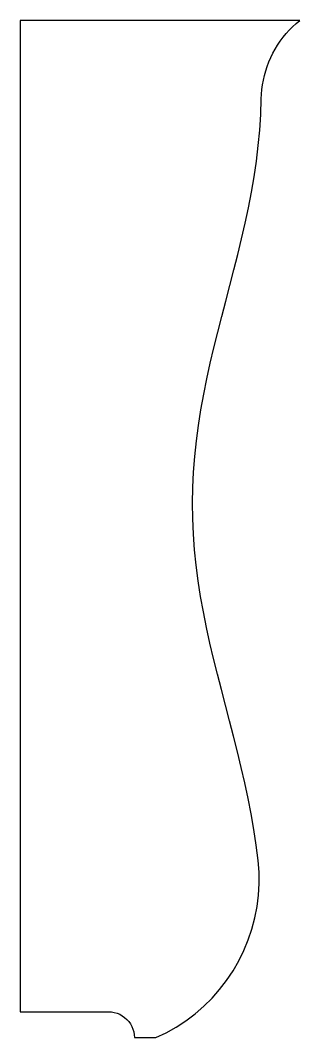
# Model space of a CAD drawing. Header units: inches. Extents: x 0 to 8.1, y -0.8 to 28.7.
import ezdxf

# ---------------------------------------------------------------- set-up
doc = ezdxf.new("R2010")
doc.units = ezdxf.units.IN

msp = doc.modelspace()

# ---------------------------------------------------------------- linework, layer by layer
msp.add_lwpolyline([(0, 0), (2.562, 0), (2.562, 0), (2.646, -0.005), (2.729, -0.019), (2.81, -0.042), (2.888, -0.074), (2.962, -0.115), (3.03, -0.164), (3.093, -0.22), (3.149, -0.282), (3.198, -0.351), (3.238, -0.425), (3.27, -0.502), (3.294, -0.583), (3.308, -0.666), (3.312, -0.75), (3.938, -0.75), (3.938, -0.75), (4.239, -0.606), (4.53, -0.443), (4.81, -0.26), (5.076, -0.059), (5.329, 0.159), (5.567, 0.393), (5.788, 0.643), (5.992, 0.908), (6.178, 1.185), (6.346, 1.474), (6.493, 1.773), (6.621, 2.082), (6.727, 2.398), (6.812, 2.721), (6.875, 3.049), (6.917, 3.381), (6.936, 3.714), (6.932, 4.048), (6.907, 4.381), (6.907, 4.381), (6.851, 4.831), (6.783, 5.282), (6.705, 5.732), (6.616, 6.182), (6.519, 6.633), (6.415, 7.083), (6.305, 7.534), (6.191, 7.984), (6.074, 8.434), (5.957, 8.885), (5.839, 9.335), (5.724, 9.786), (5.613, 10.236), (5.507, 10.686), (5.408, 11.137), (5.318, 11.587), (5.236, 12.038), (5.166, 12.488), (5.107, 12.939), (5.06, 13.389), (5.026, 13.839), (5.006, 14.29), (5, 14.74), (5.008, 15.191), (5.029, 15.641), (5.064, 16.091), (5.112, 16.542), (5.172, 16.992), (5.244, 17.443), (5.326, 17.893), (5.417, 18.344), (5.517, 18.794), (5.623, 19.244), (5.735, 19.695), (5.85, 20.145), (5.968, 20.596), (6.086, 21.046), (6.202, 21.496), (6.316, 21.947), (6.425, 22.397), (6.529, 22.848), (6.625, 23.298), (6.713, 23.749), (6.79, 24.199), (6.857, 24.649), (6.911, 25.1), (6.954, 25.55), (6.982, 26.001), (6.998, 26.451), (6.998, 26.451), (7.003, 26.589), (7.015, 26.726), (7.034, 26.863), (7.058, 26.998), (7.089, 27.133), (7.126, 27.266), (7.169, 27.397), (7.218, 27.526), (7.273, 27.652), (7.333, 27.776), (7.399, 27.897), (7.471, 28.015), (7.548, 28.129), (7.63, 28.24), (7.718, 28.346), (7.81, 28.449), (7.906, 28.547), (8.007, 28.641), (8.113, 28.73), (0, 28.73), (0, 0)], close=True)

doc.saveas('drawing.dxf')
